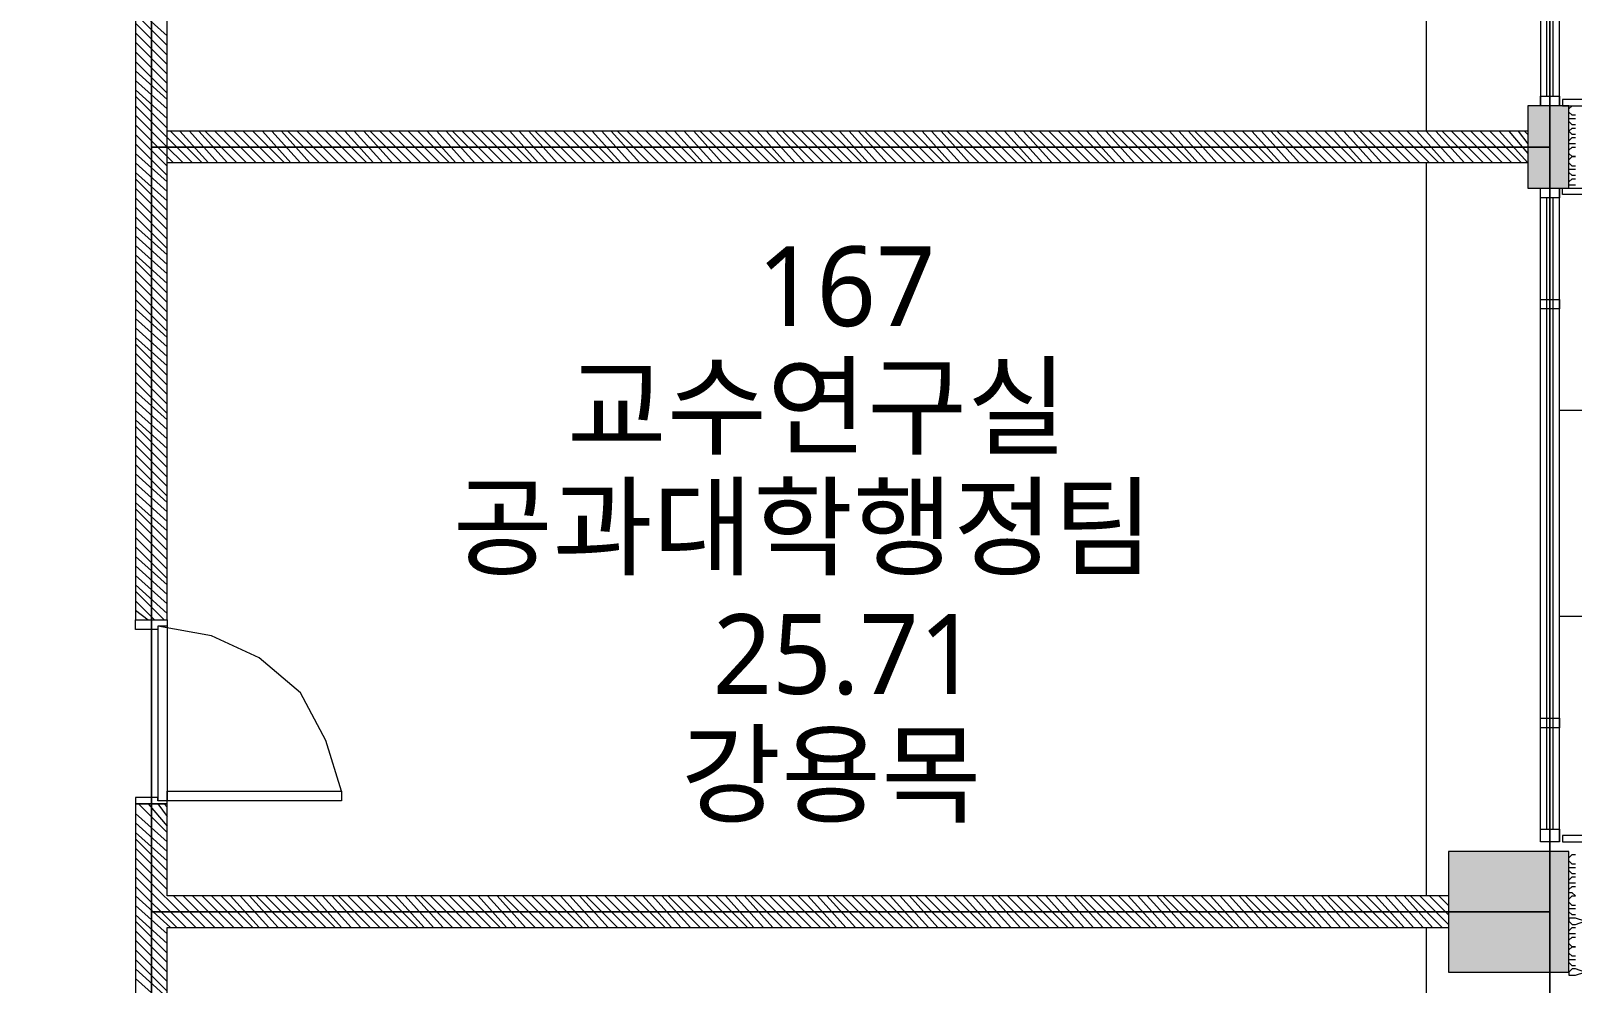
# Model space of a CAD drawing. Header units: millimetres. Extents: x -4011 to 126995, y -1911 to 106700.
# Drawn here: x 73508 to 81062, y 79624 to 84289 of the extents above; entities that cross this region are included whole.
import ezdxf

# ---------------------------------------------------------------- set-up
doc = ezdxf.new("R2010")
doc.units = ezdxf.units.MM
for name, color, linetype in [('PDF_문자', 7, 'Continuous'), ('PDF_솔리드 채우기', 7, 'Continuous'), ('PDF_형상', 7, 'Continuous')]:
    doc.layers.add(name, color=color, linetype=linetype)
doc.styles.add('PDF 맑은 고딕', font='malgun.ttf')

msp = doc.modelspace()

# ---------------------------------------------------------------- linework, layer by layer
at = {"layer": 'PDF_솔리드 채우기', "transparency": 33554559}
for points in [[(80844.6, 83922.3), (81046.6, 83922.3), (81046.6, 83922.3)], [(80844.6, 83922.3), (80844.6, 83518.1), (81046.6, 83518.1)], [(80844.6, 83922.3), (81046.6, 83922.3), (81046.6, 83518.1)], [(80844.6, 83518.1), (81046.6, 83518.1), (81046.6, 83518.1)], [(81046.6, 80269.4), (80456, 80269.4), (80456, 80269.4)], [(80456, 80269.4), (80456, 79678.8), (81046.6, 79678.8)], [(80456, 80269.4), (81046.6, 80269.4), (81046.6, 79678.8)], [(80456, 79678.8), (81046.6, 79678.8), (81046.6, 79678.8)]]:
    msp.add_solid(points, dxfattribs=at)
at = {"layer": 'PDF_형상', "lineweight": 5}
for points in [[(62440.4, 61228), (62440.4, 87730.6), (80953.4, 87730.6), (80953.4, 65269.4)], [(74098.4, 64974.1), (74098.4, 87730.6), (71720.2, 87730.6), (71720.2, 64974.1)], [(80347.2, 87621.8), (80347.2, 83797.9), (80487, 83642.5)], [(81000, 83922.3), (81000, 86518.1), (81000, 86471.5), (80906.7, 86471.5), (80906.7, 86518.1), (80906.7, 83922.3)], [(80937.8, 83968.9), (80937.8, 86471.5)], [(80968.9, 83968.9), (80968.9, 86471.5)], [(74020.7, 84404.1), (74176.2, 84264.2)], [(74020.7, 84373.1), (74176.2, 84217.6)], [(74020.7, 84326.4), (74176.2, 84171)], [(74020.7, 84279.8), (74176.2, 84124.4)], [(74020.7, 84233.2), (74176.2, 84077.7)], [(74020.7, 84186.5), (74176.2, 84031.1)], [(74020.7, 84139.9), (74176.2, 83984.5)], [(74020.7, 84093.3), (74176.2, 83953.4)], [(74020.7, 84046.6), (74176.2, 83906.7)], [(74020.7, 84000), (74176.2, 83860.1)], [(74020.7, 83968.9), (74176.2, 83813.5)], [(74020.7, 83922.3), (74176.2, 83766.8), (74300.5, 83642.5)], [(74020.7, 83875.6), (74176.2, 83720.2), (74253.9, 83642.5)], [(81077.7, 83875.6), (81062.2, 83875.6), (81046.6, 83891.2), (81046.6, 83906.7), (81062.2, 83922.3), (81077.7, 83922.3)], [(81077.7, 83829), (81062.2, 83829), (81046.6, 83844.6), (81046.6, 83860.1), (81062.2, 83860.1), (81077.7, 83860.1)], [(74020.7, 83829), (74176.2, 83673.6), (74207.3, 83642.5)], [(74020.7, 83782.4), (74176.2, 83626.9)], [(80704.7, 83797.9), (80844.6, 83642.5), (74176.2, 83642.5)], [(80844.6, 83797.9), (74176.2, 83797.9)], [(74191.7, 83797.9), (74347.1, 83642.5)], [(74238.3, 83797.9), (74378.2, 83642.5)], [(74285, 83797.9), (74424.9, 83642.5)], [(74331.6, 83797.9), (74471.5, 83642.5)], [(74362.7, 83797.9), (74518.1, 83642.5)], [(74409.3, 83797.9), (74564.8, 83642.5)], [(74456, 83797.9), (74611.4, 83642.5)], [(74502.6, 83797.9), (74658, 83642.5)], [(74549.2, 83797.9), (74704.7, 83642.5)], [(74595.9, 83797.9), (74751.3, 83642.5)], [(74642.5, 83797.9), (74782.4, 83642.5)], [(74689.1, 83797.9), (74829, 83642.5)], [(74735.8, 83797.9), (74875.6, 83642.5)], [(74766.8, 83797.9), (74922.3, 83642.5)], [(74813.5, 83797.9), (74968.9, 83642.5)], [(74860.1, 83797.9), (75015.5, 83642.5)], [(74906.7, 83797.9), (75062.2, 83642.5)], [(74953.4, 83797.9), (75108.8, 83642.5)], [(75000, 83797.9), (75155.4, 83642.5)], [(75046.6, 83797.9), (75186.5, 83642.5)], [(75093.3, 83797.9), (75233.2, 83642.5)], [(75139.9, 83797.9), (75279.8, 83642.5)], [(75171, 83797.9), (75326.4, 83642.5)], [(75217.6, 83797.9), (75373.1, 83642.5)], [(75264.3, 83797.9), (75419.7, 83642.5)], [(75310.9, 83797.9), (75466.3, 83642.5)], [(75357.5, 83797.9), (75513, 83642.5)], [(75404.1, 83797.9), (75559.6, 83642.5)], [(75450.8, 83797.9), (75590.7, 83642.5)], [(75497.4, 83797.9), (75637.3, 83642.5)], [(75544, 83797.9), (75683.9, 83642.5)], [(75575.1, 83797.9), (75730.6, 83642.5)], [(75621.8, 83797.9), (75777.2, 83642.5)], [(75668.4, 83797.9), (75823.8, 83642.5)], [(75715, 83797.9), (75870.5, 83642.5)], [(75761.7, 83797.9), (75917.1, 83642.5)], [(75808.3, 83797.9), (75963.7, 83642.5)], [(75854.9, 83797.9), (75994.8, 83642.5)], [(75901.6, 83797.9), (76041.5, 83642.5)], [(75948.2, 83797.9), (76088.1, 83642.5)], [(75979.3, 83797.9), (76134.7, 83642.5)], [(76025.9, 83797.9), (76181.3, 83642.5)], [(76072.5, 83797.9), (76228, 83642.5)], [(76119.2, 83797.9), (76274.6, 83642.5)], [(76165.8, 83797.9), (76321.2, 83642.5)], [(76212.4, 83797.9), (76367.9, 83642.5)], [(76259.1, 83797.9), (76399, 83642.5)], [(76305.7, 83797.9), (76445.6, 83642.5)], [(76352.3, 83797.9), (76492.2, 83642.5)], [(76383.4, 83797.9), (76538.9, 83642.5)], [(76430.1, 83797.9), (76585.5, 83642.5)], [(76476.7, 83797.9), (76632.1, 83642.5)], [(76523.3, 83797.9), (76678.8, 83642.5)], [(76569.9, 83797.9), (76725.4, 83642.5)], [(76616.6, 83797.9), (76772, 83642.5)], [(76663.2, 83797.9), (76803.1, 83642.5)], [(76709.8, 83797.9), (76849.7, 83642.5)], [(76756.5, 83797.9), (76896.4, 83642.5)], [(76787.6, 83797.9), (76943, 83642.5)], [(76834.2, 83797.9), (76989.6, 83642.5)], [(76880.8, 83797.9), (77036.3, 83642.5)], [(76927.5, 83797.9), (77082.9, 83642.5)], [(76974.1, 83797.9), (77129.5, 83642.5)], [(77020.7, 83797.9), (77176.2, 83642.5)], [(77067.4, 83797.9), (77207.3, 83642.5)], [(77114, 83797.9), (77253.9, 83642.5)], [(77160.6, 83797.9), (77300.5, 83642.5)], [(77191.7, 83797.9), (77347.1, 83642.5)], [(77238.3, 83797.9), (77393.8, 83642.5)], [(77285, 83797.9), (77440.4, 83642.5)], [(77331.6, 83797.9), (77487, 83642.5)], [(77378.2, 83797.9), (77533.7, 83642.5)], [(77424.9, 83797.9), (77580.3, 83642.5)], [(77471.5, 83797.9), (77611.4, 83642.5)], [(77518.1, 83797.9), (77658, 83642.5)], [(77564.8, 83797.9), (77704.7, 83642.5)], [(77595.9, 83797.9), (77751.3, 83642.5)], [(77642.5, 83797.9), (77797.9, 83642.5)], [(77689.1, 83797.9), (77844.6, 83642.5)], [(77735.7, 83797.9), (77891.2, 83642.5)], [(77782.4, 83797.9), (77937.8, 83642.5)], [(77829, 83797.9), (77984.5, 83642.5)], [(77875.6, 83797.9), (78015.5, 83642.5)], [(77922.3, 83797.9), (78062.2, 83642.5)], [(77968.9, 83797.9), (78108.8, 83642.5)], [(78000, 83797.9), (78155.4, 83642.5)], [(78046.6, 83797.9), (78202.1, 83642.5)], [(78093.3, 83797.9), (78248.7, 83642.5)], [(78139.9, 83797.9), (78295.3, 83642.5)], [(78186.5, 83797.9), (78342, 83642.5)], [(78233.2, 83797.9), (78388.6, 83642.5)], [(78279.8, 83797.9), (78419.7, 83642.5)], [(78326.4, 83797.9), (78466.3, 83642.5)], [(78373.1, 83797.9), (78512.9, 83642.5)], [(78404.1, 83797.9), (78559.6, 83642.5)], [(78450.8, 83797.9), (78606.2, 83642.5)], [(78497.4, 83797.9), (78652.8, 83642.5)], [(78544, 83797.9), (78699.5, 83642.5)], [(78590.7, 83797.9), (78746.1, 83642.5)], [(78637.3, 83797.9), (78792.7, 83642.5)], [(78683.9, 83797.9), (78823.8, 83642.5)], [(78730.6, 83797.9), (78870.5, 83642.5)], [(78777.2, 83797.9), (78917.1, 83642.5)], [(78808.3, 83797.9), (78963.7, 83642.5)], [(78854.9, 83797.9), (79010.4, 83642.5)], [(78901.6, 83797.9), (79057, 83642.5)], [(78948.2, 83797.9), (79103.6, 83642.5)], [(78994.8, 83797.9), (79150.3, 83642.5)], [(79041.4, 83797.9), (79196.9, 83642.5)], [(79088.1, 83797.9), (79228, 83642.5)], [(79134.7, 83797.9), (79274.6, 83642.5)], [(79181.3, 83797.9), (79321.2, 83642.5)], [(79212.4, 83797.9), (79367.9, 83642.5)], [(79259.1, 83797.9), (79414.5, 83642.5)], [(79305.7, 83797.9), (79461.1, 83642.5)], [(79352.3, 83797.9), (79507.8, 83642.5)], [(79399, 83797.9), (79554.4, 83642.5)], [(79445.6, 83797.9), (79601, 83642.5)], [(79492.2, 83797.9), (79632.1, 83642.5)], [(79538.9, 83797.9), (79678.8, 83642.5)], [(79585.5, 83797.9), (79725.4, 83642.5)], [(79616.6, 83797.9), (79772, 83642.5)], [(79663.2, 83797.9), (79818.7, 83642.5)], [(79709.8, 83797.9), (79865.3, 83642.5)], [(79756.5, 83797.9), (79911.9, 83642.5)], [(79803.1, 83797.9), (79958.5, 83642.5)], [(79849.7, 83797.9), (80005.2, 83642.5)], [(79896.4, 83797.9), (80036.3, 83642.5)], [(79943, 83797.9), (80082.9, 83642.5)], [(79989.6, 83797.9), (80129.5, 83642.5)], [(80020.7, 83797.9), (80176.2, 83642.5)], [(80067.4, 83797.9), (80222.8, 83642.5)], [(80114, 83797.9), (80269.4, 83642.5)], [(80160.6, 83797.9), (80316.1, 83642.5)], [(80207.3, 83797.9), (80362.7, 83642.5)], [(80253.9, 83797.9), (80409.3, 83642.5)], [(80300.5, 83797.9), (80440.4, 83642.5)], [(80393.8, 83797.9), (80533.7, 83642.5)], [(80424.9, 83797.9), (80580.3, 83642.5)], [(80471.5, 83797.9), (80626.9, 83642.5)], [(80518.1, 83797.9), (80673.6, 83642.5)], [(80564.8, 83797.9), (80720.2, 83642.5)], [(80611.4, 83797.9), (80766.8, 83642.5)], [(80658, 83797.9), (80813.5, 83642.5)], [(80751.3, 83797.9), (80844.6, 83689.1)], [(80797.9, 83797.9), (80844.6, 83735.8)], [(80829, 83797.9), (80844.6, 83782.4)], [(81077.7, 83782.4), (81062.2, 83782.4), (81046.6, 83797.9), (81062.2, 83813.5), (81077.7, 83813.5)], [(74020.7, 83735.8), (74176.2, 83580.3)], [(81077.7, 83735.8), (81062.2, 83735.8), (81046.6, 83735.8), (81046.6, 83751.3), (81062.2, 83766.8), (81077.7, 83766.8)], [(81077.7, 83626.9), (81062.2, 83626.9), (81046.6, 83642.5), (81046.6, 83658), (81062.2, 83673.6), (81077.7, 83673.6), (81062.2, 83673.6), (81046.6, 83689.1), (81046.6, 83704.7), (81062.2, 83720.2), (81077.7, 83720.2)], [(74020.7, 83689.1), (74176.2, 83549.2)], [(74020.7, 83642.5), (74176.2, 83502.6)], [(80347.2, 83642.5), (80347.2, 80051.8)], [(74020.7, 83595.9), (74176.2, 83456)], [(74020.7, 83564.8), (74176.2, 83409.3)], [(81077.7, 83580.3), (81062.2, 83580.3), (81046.6, 83595.9), (81046.6, 83611.4), (81062.2, 83611.4), (81077.7, 83611.4)], [(81077.7, 83533.7), (81062.2, 83533.7), (81046.6, 83533.7), (81046.6, 83549.2), (81062.2, 83564.8), (81077.7, 83564.8)], [(74020.7, 83518.1), (74176.2, 83362.7)], [(80906.7, 80316.1), (80906.7, 83518.1)], [(81000, 80316.1), (81000, 83518.1)], [(74020.7, 83471.5), (74176.2, 83316.1)], [(74020.7, 83424.9), (74176.2, 83269.4)], [(80937.8, 80378.2), (80937.8, 83471.5)], [(80968.9, 80378.2), (80968.9, 83471.5)], [(74020.7, 83378.2), (74176.2, 83222.8)], [(74020.7, 83331.6), (74176.2, 83191.7)], [(74020.7, 83285), (74176.2, 83145.1)], [(74020.7, 83238.3), (74176.2, 83098.4)], [(74020.7, 83191.7), (74176.2, 83051.8)], [(74020.7, 83160.6), (74176.2, 83005.2)], [(74020.7, 83114), (74176.2, 82958.5)], [(74020.7, 83067.4), (74176.2, 82911.9)], [(74020.7, 83020.7), (74176.2, 82865.3)], [(74020.7, 82974.1), (74176.2, 82818.7)], [(74020.7, 82927.5), (74176.2, 82787.6)], [(74020.7, 82880.8), (74176.2, 82740.9)], [(74020.7, 82834.2), (74176.2, 82694.3)], [(74020.7, 82787.6), (74176.2, 82647.7)], [(74020.7, 82756.5), (74176.2, 82601)], [(74020.7, 82709.8), (74176.2, 82554.4)], [(74020.7, 82663.2), (74176.2, 82507.8)], [(74020.7, 82616.6), (74176.2, 82461.1)], [(74020.7, 82569.9), (74176.2, 82414.5)], [(74020.7, 82523.3), (74176.2, 82383.4)], [(74020.7, 82476.7), (74176.2, 82336.8)], [(74020.7, 82430), (74176.2, 82290.2)], [(82010.4, 82430), (81000, 82430)], [(74020.7, 82383.4), (74176.2, 82243.5)], [(74020.7, 82352.3), (74176.2, 82196.9)], [(74020.7, 82305.7), (74176.2, 82150.3)], [(74020.7, 82259.1), (74176.2, 82103.6)], [(74020.7, 82212.4), (74176.2, 82057)], [(74020.7, 82165.8), (74176.2, 82010.4)], [(74020.7, 82119.2), (74176.2, 81979.3)], [(74020.7, 82072.5), (74176.2, 81932.6)], [(74020.7, 82025.9), (74176.2, 81886)], [(74020.7, 81979.3), (74176.2, 81839.4)], [(74020.7, 81948.2), (74176.2, 81792.7)], [(74020.7, 81901.5), (74176.2, 81746.1)], [(74020.7, 81854.9), (74176.2, 81699.5)], [(74020.7, 81808.3), (74176.2, 81652.8)], [(74020.7, 81761.7), (74176.2, 81606.2)], [(74020.7, 81715), (74176.2, 81575.1)], [(74020.7, 81668.4), (74176.2, 81528.5)], [(74020.7, 81621.8), (74176.2, 81481.9)], [(74020.7, 81575.1), (74176.2, 81435.2)], [(74020.7, 81544), (74160.6, 81404.1)], [(74020.7, 81497.4), (74114, 81404.1)], [(74020.7, 81450.8), (74082.9, 81404.1)], [(74020.7, 81404.1), (74036.3, 81404.1)], [(75031.1, 80564.8), (74953.4, 80813.5), (74829, 81046.6), (74626.9, 81217.6), (74393.8, 81326.4), (74129.5, 81373.1), (74129.5, 80518.1)], [(74176.2, 81373.1), (74176.2, 80518.1)], [(82010.4, 81419.7), (81000, 81419.7)], [(80456, 80051.8), (74176.2, 80051.8), (74176.2, 80502.6), (74020.7, 80502.6), (74020.7, 79445.6), (74176.2, 79445.6), (74176.2, 79896.4), (80456, 79896.4)], [(74020.7, 80456), (74176.2, 80316.1)], [(74036.3, 80502.6), (74176.2, 80362.7)], [(74082.9, 80502.6), (74176.2, 80393.8)], [(74129.5, 80502.6), (74176.2, 80440.4)], [(74160.6, 80502.6), (74176.2, 80487)], [(74020.7, 80409.3), (74176.2, 80269.4)], [(74020.7, 80362.7), (74176.2, 80222.8)], [(74020.7, 80331.6), (74176.2, 80176.2)], [(74020.7, 80285), (74176.2, 80129.5)], [(74020.7, 80238.3), (74176.2, 80082.9)], [(81077.7, 80207.3), (81062.2, 80207.3), (81046.6, 80222.8), (81046.6, 80238.3), (81062.2, 80253.9), (81077.7, 80253.9)], [(74020.7, 80191.7), (74316.1, 79896.4)], [(81077.7, 80160.6), (81062.2, 80160.6), (81046.6, 80176.2), (81046.6, 80191.7), (81062.2, 80191.7), (81077.7, 80191.7)], [(74020.7, 80145.1), (74269.4, 79896.4)], [(74020.7, 80098.4), (74222.8, 79896.4)], [(81077.7, 80114), (81062.2, 80114), (81046.6, 80114), (81046.6, 80129.5), (81062.2, 80145.1), (81077.7, 80145.1)], [(81077.7, 80051.8), (81062.2, 80067.4), (81046.6, 80067.4), (81046.6, 80082.9), (81062.2, 80098.4), (81077.7, 80098.4)], [(74020.7, 80051.8), (74191.7, 79896.4)], [(74020.7, 80005.2), (74176.2, 79865.3)], [(74207.3, 80051.8), (74362.7, 79896.4)], [(74253.9, 80051.8), (74409.3, 79896.4)], [(74300.5, 80051.8), (74456, 79896.4)], [(74347.1, 80051.8), (74502.6, 79896.4)], [(74393.8, 80051.8), (74549.2, 79896.4)], [(74440.4, 80051.8), (74595.9, 79896.4)], [(74487, 80051.8), (74626.9, 79896.4)], [(74533.7, 80051.8), (74673.6, 79896.4)], [(74580.3, 80051.8), (74720.2, 79896.4)], [(74611.4, 80051.8), (74766.8, 79896.4)], [(74658, 80051.8), (74813.5, 79896.4)], [(74704.7, 80051.8), (74860.1, 79896.4)], [(74751.3, 80051.8), (74906.7, 79896.4)], [(74797.9, 80051.8), (74953.4, 79896.4)], [(74844.6, 80051.8), (75000, 79896.4)], [(74891.2, 80051.8), (75031.1, 79896.4)], [(74937.8, 80051.8), (75077.7, 79896.4)], [(74984.5, 80051.8), (75124.4, 79896.4)], [(75015.5, 80051.8), (75171, 79896.4)], [(75062.2, 80051.8), (75217.6, 79896.4)], [(75108.8, 80051.8), (75264.3, 79896.4)], [(75155.4, 80051.8), (75310.9, 79896.4)], [(75202.1, 80051.8), (75357.5, 79896.4)], [(75248.7, 80051.8), (75404.1, 79896.4)], [(75295.3, 80051.8), (75435.2, 79896.4)], [(75342, 80051.8), (75481.9, 79896.4)], [(75388.6, 80051.8), (75528.5, 79896.4)], [(75419.7, 80051.8), (75575.1, 79896.4)], [(75466.3, 80051.8), (75621.8, 79896.4)], [(75513, 80051.8), (75668.4, 79896.4)], [(75559.6, 80051.8), (75715, 79896.4)], [(75606.2, 80051.8), (75761.7, 79896.4)], [(75652.9, 80051.8), (75808.3, 79896.4)], [(75699.5, 80051.8), (75839.4, 79896.4)], [(75746.1, 80051.8), (75886, 79896.4)], [(75792.7, 80051.8), (75932.6, 79896.4)], [(75823.8, 80051.8), (75979.3, 79896.4)], [(75870.5, 80051.8), (76025.9, 79896.4)], [(75917.1, 80051.8), (76072.5, 79896.4)], [(75963.7, 80051.8), (76119.2, 79896.4)], [(76010.4, 80051.8), (76165.8, 79896.4)], [(76057, 80051.8), (76212.4, 79896.4)], [(76103.6, 80051.8), (76243.5, 79896.4)], [(76150.3, 80051.8), (76290.2, 79896.4)], [(76196.9, 80051.8), (76336.8, 79896.4)], [(76228, 80051.8), (76383.4, 79896.4)], [(76274.6, 80051.8), (76430.1, 79896.4)], [(76321.2, 80051.8), (76476.7, 79896.4)], [(76367.9, 80051.8), (76523.3, 79896.4)], [(76414.5, 80051.8), (76569.9, 79896.4)], [(76461.1, 80051.8), (76616.6, 79896.4)], [(76507.8, 80051.8), (76647.7, 79896.4)], [(76554.4, 80051.8), (76694.3, 79896.4)], [(76601, 80051.8), (76740.9, 79896.4)], [(76632.1, 80051.8), (76787.6, 79896.4)], [(76678.8, 80051.8), (76834.2, 79896.4)], [(76725.4, 80051.8), (76880.8, 79896.4)], [(76772, 80051.8), (76927.5, 79896.4)], [(76818.7, 80051.8), (76974.1, 79896.4)], [(76865.3, 80051.8), (77020.7, 79896.4)], [(76911.9, 80051.8), (77051.8, 79896.4)], [(76958.5, 80051.8), (77098.4, 79896.4)], [(77005.2, 80051.8), (77145.1, 79896.4)], [(77036.3, 80051.8), (77191.7, 79896.4)], [(77082.9, 80051.8), (77238.3, 79896.4)], [(77129.5, 80051.8), (77285, 79896.4)], [(77176.2, 80051.8), (77331.6, 79896.4)], [(77222.8, 80051.8), (77378.2, 79896.4)], [(77269.4, 80051.8), (77424.9, 79896.4)], [(77316.1, 80051.8), (77456, 79896.4)], [(77362.7, 80051.8), (77502.6, 79896.4)], [(77409.3, 80051.8), (77549.2, 79896.4)], [(77440.4, 80051.8), (77595.9, 79896.4)], [(77487, 80051.8), (77642.5, 79896.4)], [(77533.7, 80051.8), (77689.1, 79896.4)], [(77580.3, 80051.8), (77735.7, 79896.4)], [(77626.9, 80051.8), (77782.4, 79896.4)], [(77673.6, 80051.8), (77829, 79896.4)], [(77720.2, 80051.8), (77860.1, 79896.4)], [(77766.8, 80051.8), (77906.7, 79896.4)], [(77813.5, 80051.8), (77953.4, 79896.4)], [(77844.6, 80051.8), (78000, 79896.4)], [(77891.2, 80051.8), (78046.6, 79896.4)], [(77937.8, 80051.8), (78093.3, 79896.4)], [(77984.5, 80051.8), (78139.9, 79896.4)], [(78031.1, 80051.8), (78186.5, 79896.4)], [(78077.7, 80051.8), (78217.6, 79896.4)], [(78124.3, 80051.8), (78264.2, 79896.4)], [(78171, 80051.8), (78310.9, 79896.4)], [(78217.6, 80051.8), (78357.5, 79896.4)], [(78248.7, 80051.8), (78404.1, 79896.4)], [(78295.3, 80051.8), (78450.8, 79896.4)], [(78342, 80051.8), (78497.4, 79896.4)], [(78388.6, 80051.8), (78544, 79896.4)], [(78435.2, 80051.8), (78590.7, 79896.4)], [(78481.9, 80051.8), (78621.8, 79896.4)], [(78528.5, 80051.8), (78668.4, 79896.4)], [(78575.1, 80051.8), (78715, 79896.4)], [(78621.8, 80051.8), (78761.7, 79896.4)], [(78652.8, 80051.8), (78808.3, 79896.4)], [(78699.5, 80051.8), (78854.9, 79896.4)], [(78746.1, 80051.8), (78901.6, 79896.4)], [(78792.7, 80051.8), (78948.2, 79896.4)], [(78839.4, 80051.8), (78994.8, 79896.4)], [(78886, 80051.8), (79025.9, 79896.4)], [(78932.6, 80051.8), (79072.5, 79896.4)], [(78979.3, 80051.8), (79119.2, 79896.4)], [(79025.9, 80051.8), (79165.8, 79896.4)], [(79057, 80051.8), (79212.4, 79896.4)], [(79103.6, 80051.8), (79259.1, 79896.4)], [(79150.3, 80051.8), (79305.7, 79896.4)], [(79196.9, 80051.8), (79352.3, 79896.4)], [(79243.5, 80051.8), (79399, 79896.4)], [(79290.2, 80051.8), (79430, 79896.4)], [(79336.8, 80051.8), (79476.7, 79896.4)], [(79383.4, 80051.8), (79523.3, 79896.4)], [(79430, 80051.8), (79569.9, 79896.4)], [(79461.1, 80051.8), (79616.6, 79896.4)], [(79507.8, 80051.8), (79663.2, 79896.4)], [(79554.4, 80051.8), (79709.8, 79896.4)], [(79601, 80051.8), (79756.5, 79896.4)], [(79647.7, 80051.8), (79803.1, 79896.4)], [(79694.3, 80051.8), (79834.2, 79896.4)], [(79740.9, 80051.8), (79880.8, 79896.4)], [(79787.6, 80051.8), (79927.5, 79896.4)], [(79834.2, 80051.8), (79974.1, 79896.4)], [(79865.3, 80051.8), (80020.7, 79896.4)], [(79911.9, 80051.8), (80067.4, 79896.4)], [(79958.5, 80051.8), (80114, 79896.4)], [(80005.2, 80051.8), (80160.6, 79896.4)], [(80051.8, 80051.8), (80207.3, 79896.4)], [(80098.4, 80051.8), (80238.3, 79896.4)], [(80145.1, 80051.8), (80285, 79896.4)], [(80191.7, 80051.8), (80331.6, 79896.4)], [(80238.3, 80051.8), (80378.2, 79896.4)], [(80269.4, 80051.8), (80424.9, 79896.4)], [(80316.1, 80051.8), (80456, 79911.9)], [(80362.7, 80051.8), (80456, 79958.5)], [(80409.3, 80051.8), (80456, 80005.2)], [(81077.7, 80005.2), (81062.2, 80005.2), (81046.6, 80020.7), (81046.6, 80036.3), (81062.2, 80051.8), (81077.7, 80051.8)], [(74020.7, 79958.5), (74176.2, 79818.7)], [(74020.7, 79927.5), (74176.2, 79772)], [(81077.7, 79958.5), (81062.2, 79958.5), (81046.6, 79974.1), (81046.6, 79989.6), (81062.2, 79989.6), (81077.7, 79989.6)], [(74020.7, 79880.8), (74176.2, 79725.4)], [(80347.2, 79896.4), (80347.2, 76305.7), (80487, 76150.3)], [(81077.7, 79865.3), (81062.2, 79865.3), (81046.6, 79865.3), (81046.6, 79880.8), (81062.2, 79896.4), (81077.7, 79896.4)], [(74020.7, 79834.2), (74176.2, 79678.8)], [(74020.7, 79787.6), (74176.2, 79632.1)], [(81077.7, 79803.1), (81062.2, 79803.1), (81046.6, 79818.7), (81046.6, 79834.2), (81062.2, 79849.7), (81077.7, 79849.7)], [(81077.7, 79756.5), (81062.2, 79756.5), (81046.6, 79772), (81046.6, 79787.6), (81062.2, 79803.1), (81077.7, 79803.1)], [(74020.7, 79740.9), (74176.2, 79585.5)], [(81077.7, 79709.8), (81062.2, 79709.8), (81046.6, 79725.4), (81046.6, 79740.9), (81062.2, 79740.9), (81077.7, 79740.9)], [(74020.7, 79694.3), (74176.2, 79554.4)], [(74020.7, 79647.7), (74176.2, 79507.8)]]:
    msp.add_lwpolyline(points, dxfattribs=at)
for points in [[(80953.4, 87730.6), (74098.4, 87730.6), (74098.4, 83720.2), (80953.4, 83720.2)], [(74176.2, 81404.1), (74176.2, 86067.4), (74020.7, 86067.4), (74020.7, 81404.1)], [(80906.7, 83922.3), (80906.7, 83968.9), (81000, 83968.9), (81000, 83922.3)], [(81979.3, 83922.3), (82010.4, 83953.4), (81015.5, 83953.4), (81015.5, 83922.3)], [(80844.6, 83922.3), (80844.6, 83518.1), (81046.6, 83518.1), (81046.6, 83922.3)], [(74098.4, 83720.2), (74098.4, 79974.1), (80953.4, 79974.1), (80953.4, 83720.2)], [(80906.7, 83471.5), (80906.7, 83518.1), (81000, 83518.1), (81000, 83471.5)], [(81979.3, 83518.1), (82010.4, 83487), (81015.5, 83487), (81015.5, 83518.1)], [(80906.7, 82927.5), (80906.7, 82974.1), (81000, 82974.1), (81000, 82927.5)], [(74020.7, 81404.1), (74176.2, 81404.1), (74176.2, 81373.1), (74129.5, 81373.1), (74129.5, 81357.5), (74020.7, 81357.5)], [(80906.7, 80875.6), (80906.7, 80922.3), (81000, 80922.3), (81000, 80875.6)], [(74020.7, 80502.6), (74176.2, 80502.6), (74176.2, 80518.1), (74129.5, 80518.1), (74129.5, 80533.7), (74020.7, 80533.7)], [(75031.1, 80518.1), (74176.2, 80518.1), (74176.2, 80564.8), (75031.1, 80564.8)], [(80906.7, 80316.1), (80906.7, 80378.2), (81000, 80378.2), (81000, 80316.1)], [(81979.3, 80316.1), (82010.4, 80347.1), (81015.5, 80347.1), (81015.5, 80316.1)], [(81046.6, 80269.4), (80456, 80269.4), (80456, 79678.8), (81046.6, 79678.8)], [(74098.4, 79974.1), (74098.4, 76228), (80953.4, 76228), (80953.4, 79974.1)], [(81124.4, 79927.5), (81077.7, 79943), (81062.2, 79943), (81046.6, 79943), (81046.6, 79927.5), (81062.2, 79911.9), (81077.7, 79911.9)], [(81124.4, 79678.8), (81077.7, 79694.3), (81062.2, 79694.3), (81046.6, 79678.8), (81046.6, 79663.2), (81062.2, 79663.2), (81077.7, 79663.2)]]:
    msp.add_lwpolyline(points, close=True, dxfattribs=at)

# ---------------------------------------------------------------- texts
at = {"layer": 'PDF_문자', "char_height": 391.03, "attachment_point": 4, "style": 'PDF 맑은 고딕'}
for s, insert in [('167', (77067.5, 83035.7)), ('교수연구실', (76134.5, 82429.7)), ('공과대학행정팀', (75575.2, 81838.8)), ('25.71', (76849.9, 81232.8)), ('강용목', (76694.3, 80626.7))]:
    msp.add_mtext(s, dxfattribs=dict(at, insert=insert))

doc.saveas('drawing.dxf')
